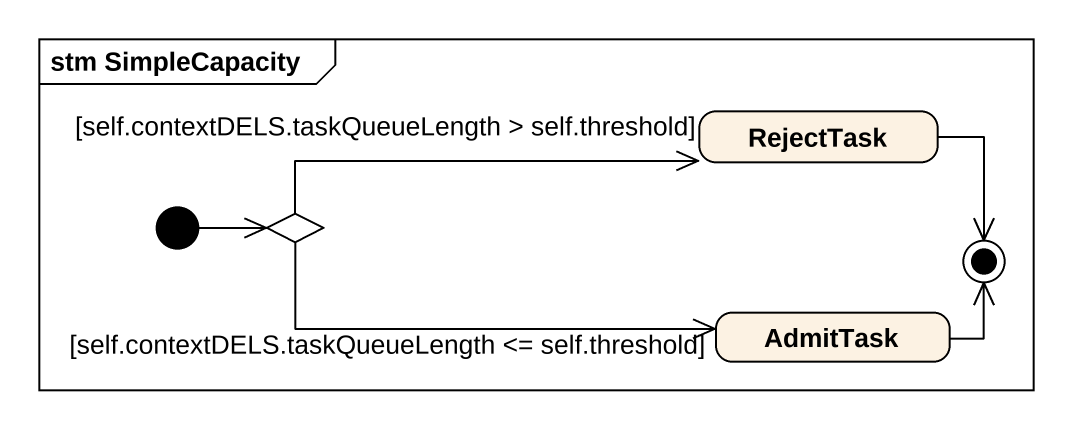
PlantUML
@startuml
mainframe stm SimpleCapacity
hide empty description
state RejectTask
state choice1 <<choice>>
state AdmitTask
[*] -right-> choice1
choice1 -right-> RejectTask : [self.contextDELS.taskQueueLength > self.threshold]
choice1 -right-> AdmitTask : [self.contextDELS.taskQueueLength <= self.threshold]
RejectTask --> [*]
AdmitTask -right-> [*]
@enduml
